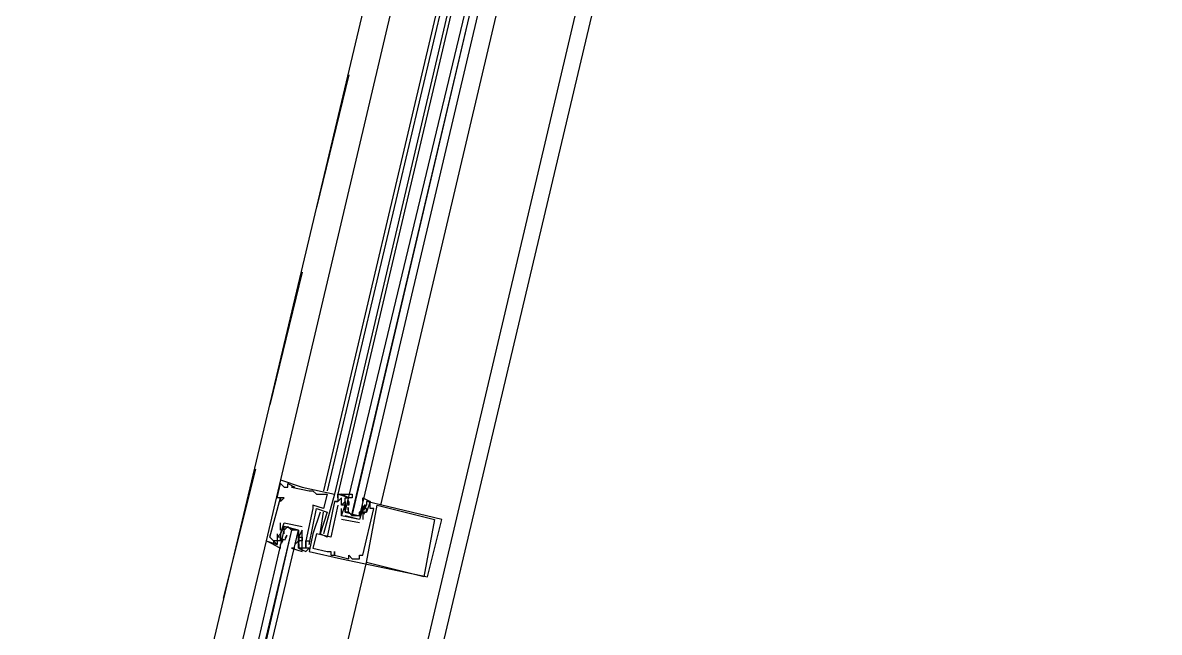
# Model space of a CAD drawing. Header units: feet. Extents: x -84 to 198, y -22 to 181.
# Drawn here: x 116.413 to 120.644, y 63.238 to 65.505 of the extents above; entities that cross this region are included whole.
import ezdxf

# ---------------------------------------------------------------- set-up
doc = ezdxf.new("R2010")
doc.units = ezdxf.units.FT
doc.layers.add('A-LINEA', color=7, linetype='CONTINUOUS')

msp = doc.modelspace()

# ---------------------------------------------------------------- linework, layer by layer
at = {"layer": 'A-LINEA'}
for p, q in [((124.44, 90.4978), (117.1467, 59.6844)), ((116.4133, 60.2044), (118.08, 67.2311)), ((117.1733, 60.0311), (118.8267, 67.0444)), ((118.08, 66.8044), (117.3733, 63.8044)), ((118.24, 66.7644), (117.5333, 63.7644)), ((118.2533, 66.7511), (117.5467, 63.7644)), ((118.28, 66.7511), (117.5733, 63.7511)), ((118.2933, 66.7511), (117.5867, 63.7511)), ((117.7467, 63.7111), (118.4533, 66.7111)), ((117.6267, 65.3111), (117.5067, 64.8178)), ((117.4533, 64.5778), (117.3333, 64.0844)), ((117.28, 63.8444), (117.16, 63.3644)), ((117.3733, 63.8044), (117.3733, 63.8044)), ((117.3733, 63.7911), (117.3733, 63.7911)), ((117.3867, 63.7778), (117.3867, 63.7778)), ((117.4, 63.7911), (117.4, 63.7911)), ((117.4, 63.7778), (117.4, 63.7778)), ((117.4133, 63.7778), (117.4133, 63.7778)), ((117.4267, 63.7778), (117.4267, 63.7778)), ((117.4533, 63.7778), (117.4533, 63.7778)), ((117.48, 63.7644), (117.48, 63.7644)), ((117.4933, 63.7644), (117.4933, 63.7644)), ((117.36, 63.7378), (117.36, 63.7378)), ((117.3733, 63.7378), (117.3733, 63.7378)), ((117.3733, 63.7244), (117.3733, 63.7244)), ((117.3867, 63.7378), (117.3867, 63.7378)), ((117.5067, 63.7511), (117.5067, 63.7511)), ((117.5467, 63.7511), (117.5467, 63.7511)), ((117.5733, 63.7511), (117.5733, 63.7511)), ((117.5733, 63.7244), (117.5733, 63.7244)), ((117.5733, 63.7244), (117.5733, 63.7244)), ((117.5867, 63.7511), (117.5867, 63.7511)), ((117.5867, 63.7511), (117.5867, 63.7511)), ((117.5867, 63.7511), (117.5867, 63.7511)), ((117.5867, 63.7511), (117.5867, 63.7511)), ((117.5867, 63.7511), (117.5867, 63.7511)), ((117.5867, 63.7378), (117.5867, 63.7378)), ((117.5867, 63.7378), (117.5867, 63.7378)), ((117.5867, 63.7244), (117.5867, 63.7244)), ((117.5867, 63.7244), (117.5867, 63.7244)), ((117.5867, 63.7244), (117.5867, 63.7244)), ((117.6, 63.7378), (117.6, 63.7378)), ((117.6133, 63.7378), (117.6133, 63.7378)), ((117.6133, 63.7244), (117.6133, 63.7244)), ((117.6133, 63.7244), (117.6133, 63.7244)), ((117.6265, 63.7147), (117.6255, 63.7265)), ((117.6259, 63.7094), (117.6256, 63.7277)), ((117.6267, 63.7378), (117.6267, 63.7378)), ((117.6267, 63.7244), (117.6267, 63.7244)), ((117.6267, 63.7244), (117.6267, 63.7111)), ((117.6933, 63.7244), (117.6933, 63.7244)), ((117.7067, 63.7244), (117.7067, 63.7244)), ((117.4933, 63.7111), (117.4933, 63.7111)), ((117.4933, 63.6978), (117.4933, 63.6978)), ((117.5067, 63.6978), (117.5067, 63.6978)), ((117.52, 63.6844), (117.52, 63.6844)), ((117.5333, 63.6978), (117.5333, 63.6978)), ((117.5333, 63.6844), (117.5333, 63.6844)), ((117.5467, 63.6844), (117.5467, 63.6844)), ((117.5867, 63.7111), (117.5867, 63.7111)), ((117.6, 63.7111), (117.6, 63.7111)), ((117.6, 63.7111), (117.6, 63.7111)), ((117.6, 63.6978), (117.6, 63.6978)), ((117.6133, 63.7111), (117.6133, 63.7111)), ((117.6133, 63.7111), (117.6133, 63.7111)), ((117.6258, 63.6822), (117.6252, 63.7026)), ((117.6265, 63.688), (117.6255, 63.6999)), ((117.6267, 63.7111), (117.6267, 63.7111)), ((117.6267, 63.6978), (117.6267, 63.6978)), ((117.6667, 63.7111), (117.6667, 63.7111)), ((117.6667, 63.6844), (117.6667, 63.6844)), ((117.678, 63.6949), (117.6684, 63.6769)), ((117.68, 63.7111), (117.68, 63.7111)), ((117.68, 63.6978), (117.68, 63.7111)), ((117.68, 63.6978), (117.68, 63.6978)), ((117.68, 63.6978), (117.68, 63.6978)), ((117.68, 63.6844), (117.68, 63.6578)), ((117.68, 63.6844), (117.68, 63.6844)), ((117.68, 63.6844), (117.68, 63.6844)), ((117.6903, 63.707), (117.6818, 63.6908)), ((117.6885, 63.7133), (117.6823, 63.7032)), ((117.6885, 63.6867), (117.6823, 63.6765)), ((117.6933, 63.6978), (117.6933, 63.6978)), ((117.6933, 63.6844), (117.6933, 63.6844)), ((117.6933, 63.6844), (117.6933, 63.6844)), ((117.7067, 63.7111), (117.7067, 63.7111)), ((117.7067, 63.6978), (117.7067, 63.6978)), ((117.72, 63.6978), (117.72, 63.6978)), ((117.7333, 63.7111), (117.7333, 63.7111)), ((117.3733, 63.6178), (117.3733, 63.6444)), ((117.3733, 63.6444), (117.3733, 63.6444)), ((117.3867, 63.6444), (117.3867, 63.6444)), ((117.3867, 63.6444), (117.3867, 63.6444)), ((117.6, 63.6711), (117.6, 63.6711)), ((117.6, 63.6711), (117.6, 63.6711)), ((117.6667, 63.6444), (117.6, 63.6578)), ((117.6, 63.6578), (117.6, 63.6578)), ((117.6667, 63.6578), (117.6133, 63.6711)), ((117.64, 63.6711), (117.64, 63.6711)), ((117.6667, 63.6578), (117.6667, 63.6578)), ((117.6667, 63.6578), (117.6667, 63.6578)), ((117.6667, 63.6444), (117.6667, 63.6444)), ((117.68, 63.6578), (117.68, 63.6578)), ((117.9467, 63.6578), (117.9467, 63.6578)), ((117.9733, 63.6578), (117.9733, 63.6578)), ((117.36, 63.6044), (117.36, 63.6044)), ((117.3733, 63.6178), (117.3733, 63.6178)), ((117.3733, 63.6044), (117.3733, 63.6044)), ((117.3733, 63.6044), (117.3733, 63.6044)), ((117.3867, 63.6178), (117.3867, 63.6178)), ((117.3887, 63.5806), (117.3983, 63.5986)), ((117.3915, 63.5889), (117.3977, 63.5991)), ((117.4133, 63.6178), (117.4133, 63.6178)), ((117.44, 63.6044), (117.44, 63.6044)), ((117.4409, 63.5934), (117.4414, 63.573)), ((117.4533, 63.6311), (117.4533, 63.6311)), ((117.4533, 63.6311), (117.4533, 63.6311)), ((117.4533, 63.6178), (117.4533, 63.6178)), ((117.4533, 63.6178), (117.4533, 63.6178)), ((117.4933, 63.6044), (117.4933, 63.6044)), ((117.5067, 63.6044), (117.5067, 63.6044)), ((117.52, 63.6044), (117.52, 63.6044)), ((117.52, 63.6044), (117.52, 63.6044)), ((117.5333, 63.6044), (117.5333, 63.6044)), ((117.32, 63.5778), (117.32, 63.5778)), ((117.3333, 63.5911), (117.3333, 63.5911)), ((117.3467, 63.5778), (117.3467, 63.5778)), ((117.36, 63.5911), (117.36, 63.5911)), ((117.36, 63.5778), (117.36, 63.5778)), ((117.36, 63.5644), (117.36, 63.5644)), ((117.3733, 63.5911), (117.3733, 63.5911)), ((117.3733, 63.5778), (117.3733, 63.5911)), ((117.3733, 63.5778), (117.3733, 63.5778)), ((117.3764, 63.5686), (117.3848, 63.5848)), ((117.3782, 63.5756), (117.3844, 63.5857)), ((117.3867, 63.5911), (117.3867, 63.5911)), ((117.44, 63.5778), (117.4267, 63.5644)), ((117.4267, 63.5778), (117.4267, 63.5778)), ((117.4267, 63.5644), (117.4267, 63.5644)), ((117.44, 63.5911), (117.44, 63.5911)), ((117.44, 63.5778), (117.44, 63.5778)), ((117.44, 63.5511), (117.44, 63.5511)), ((117.4401, 63.5876), (117.4412, 63.5757)), ((117.4401, 63.5742), (117.4412, 63.5623)), ((117.4408, 63.5662), (117.4411, 63.5479)), ((117.4533, 63.5911), (117.4533, 63.5911)), ((117.4533, 63.5911), (117.4533, 63.5911)), ((117.4533, 63.5778), (117.4533, 63.5778)), ((117.4533, 63.5511), (117.4533, 63.5511)), ((117.4667, 63.5778), (117.4667, 63.5778)), ((117.4667, 63.5778), (117.4667, 63.5778)), ((117.4667, 63.5511), (117.4667, 63.5511)), ((117.4667, 63.5511), (117.4667, 63.5511)), ((117.48, 63.5778), (117.48, 63.5778)), ((117.48, 63.5644), (117.48, 63.5644)), ((117.48, 63.5511), (117.48, 63.5511)), ((117.4933, 63.5511), (117.4933, 63.5511)), ((117.5467, 63.5911), (117.5467, 63.5911)), ((117.56, 63.5911), (117.56, 63.5911)), ((117.4667, 63.5378), (117.4667, 63.5378)), ((117.48, 63.5378), (117.48, 63.5378)), ((117.5467, 63.5378), (117.5467, 63.5378)), ((117.56, 63.5378), (117.56, 63.5378)), ((117.56, 63.5244), (117.56, 63.5244)), ((117.5733, 63.5378), (117.5733, 63.5378)), ((117.5733, 63.5244), (117.5733, 63.5244)), ((117.5733, 63.5244), (117.5733, 63.5244)), ((117.6, 63.5111), (117.6, 63.5111)), ((117.6267, 63.5244), (117.6267, 63.5244)), ((117.6267, 63.5111), (117.6267, 63.5111)), ((117.64, 63.5111), (117.64, 63.5111)), ((117.6533, 63.5111), (117.6533, 63.5111)), ((117.6667, 63.5244), (117.6667, 63.5244)), ((117.6667, 63.5111), (117.6667, 63.5111)), ((117.68, 63.5244), (117.68, 63.5244)), ((117.6933, 63.4978), (117.6933, 63.4978)), ((117.9067, 63.4444), (117.9067, 63.4444)), ((117.92, 63.4444), (117.92, 63.4444))]:
    msp.add_line(p, q, dxfattribs=at)
for points in [[(118.3867, 66.7244), (117.6667, 63.6711), (117.6533, 63.6711), (117.64, 63.6711), (118.36, 66.7378), (117.64, 63.6844), (117.64, 63.6711), (117.6267, 63.6844), (117.6133, 63.6844), (118.3467, 66.7378)], [(117.3733, 63.8044), (117.32, 63.5778), (117.36, 63.5644)], [(117.3733, 63.8044), (117.4533, 63.7778), (117.5733, 63.7511), (117.5333, 63.6044), (117.5333, 63.6044)], [(117.36, 63.7378), (117.3733, 63.7911), (117.3867, 63.7778), (117.4, 63.7778), (117.4, 63.7911), (117.4267, 63.7778), (117.4133, 63.7778), (117.48, 63.7644), (117.4933, 63.7644), (117.5067, 63.7511), (117.5467, 63.7511), (117.5333, 63.6978), (117.4933, 63.7111), (117.4933, 63.6978), (117.4667, 63.5778), (117.4667, 63.5778), (117.4667, 63.5511), (117.4533, 63.5511), (117.4533, 63.5911), (117.4533, 63.5911), (117.4533, 63.6178), (117.4533, 63.6178)], [(117.36, 63.6044), (117.36, 63.5778), (117.3467, 63.5778), (117.3333, 63.5911), (117.3733, 63.7378), (117.3733, 63.7244), (117.3867, 63.7378), (117.36, 63.7378)], [(117.52, 63.6844), (117.4933, 63.6044), (117.48, 63.5378), (117.6, 63.5111), (117.92, 63.4444), (117.9733, 63.6578), (117.6933, 63.7244)], [(117.5867, 63.7111), (117.56, 63.5911), (117.5067, 63.6044), (117.4933, 63.5511), (117.5467, 63.5378), (117.56, 63.5378), (117.56, 63.5244), (117.5733, 63.5244), (117.5733, 63.5378), (117.5733, 63.5244), (117.6267, 63.5111), (117.6267, 63.5244), (117.64, 63.5111), (117.6533, 63.5111), (117.6667, 63.5111), (117.6667, 63.5244), (117.68, 63.5244), (117.72, 63.6978), (117.7067, 63.6978), (117.7067, 63.7111), (117.7067, 63.7244), (117.6933, 63.6844), (117.6933, 63.6844)], [(117.6133, 63.7378), (117.6267, 63.7378), (117.5867, 63.7511), (117.5867, 63.7378), (117.5867, 63.7511), (117.5867, 63.7378), (117.5867, 63.7244), (117.5733, 63.7244), (117.5867, 63.7244), (117.5733, 63.7244), (117.5467, 63.5911), (117.52, 63.6044), (117.5333, 63.6844)], [(117.5867, 63.7511), (117.6, 63.7511), (117.6, 63.7511)], [(117.5867, 63.7511), (117.6, 63.7511), (117.6, 63.7511)], [(117.5867, 63.7511), (117.6, 63.7511), (117.6, 63.7511)], [(117.6, 63.7111), (117.6, 63.7111), (117.6, 63.7378), (117.5867, 63.7244), (117.5867, 63.7244)], [(117.6133, 63.6844), (117.6133, 63.6978), (117.6133, 63.7111), (117.6133, 63.7244), (117.6133, 63.7378), (117.6267, 63.7378), (117.6, 63.7511), (117.6133, 63.7511), (117.64, 63.7511), (117.64, 63.7378), (117.6267, 63.7378)], [(117.68, 63.6978), (117.6667, 63.6578), (117.6, 63.6711), (117.6133, 63.7111), (117.6, 63.7111), (117.6133, 63.7244), (117.6133, 63.7111), (117.6133, 63.7244)], [(117.68, 63.7244), (117.68, 63.7378), (117.7067, 63.7244), (117.6933, 63.7244), (117.6933, 63.7111), (117.68, 63.6978), (117.68, 63.6844), (117.6667, 63.6711)], [(117.44, 63.5511), (117.4667, 63.5378), (117.48, 63.5511), (117.4667, 63.5511), (117.4667, 63.5778), (117.48, 63.5778), (117.48, 63.5644), (117.5067, 63.6978), (117.5467, 63.6844), (117.52, 63.6044)], [(117.6, 63.6711), (117.6, 63.6711), (117.6, 63.6978)], [(117.6133, 63.7111), (117.6133, 63.6978), (117.6133, 63.6844), (117.6667, 63.6711), (117.6667, 63.6844), (117.68, 63.6978)], [(117.68, 63.6978), (117.68, 63.6844), (117.6933, 63.6844), (117.6933, 63.6978), (117.68, 63.6978), (117.68, 63.7111), (117.68, 63.7111)], [(117.9467, 63.6578), (117.9067, 63.4444), (117.6933, 63.4978), (117.7333, 63.7111), (117.9467, 63.6578)], [(117.3733, 63.5911), (117.36, 63.5911), (117.3733, 63.6044), (117.3867, 63.6444), (117.4533, 63.6311)], [(117.3867, 63.6444), (117.3867, 63.6444), (117.4533, 63.6311)], [(117, 61.9511), (117.3867, 63.6178), (117.4, 63.6311), (117.4133, 63.6178), (117.0133, 61.9378)], [(117.04, 61.9378), (117.44, 63.6178), (117.4267, 63.6178), (117.4133, 63.6178), (117.0267, 61.9378)], [(117.4267, 63.5511), (117.4133, 63.5511), (117.4533, 63.5378), (117.4533, 63.5511), (117.44, 63.5511), (117.44, 63.5644), (117.44, 63.5778), (117.44, 63.5911), (117.44, 63.6178), (117.3867, 63.6311), (117.3733, 63.6044), (117.3733, 63.5911), (117.3733, 63.5778), (117.36, 63.5778), (117.36, 63.5644), (117.3467, 63.5778), (117.3467, 63.5644), (117.3733, 63.5511), (117.3733, 63.5644)], [(117.3867, 63.6044), (117.3867, 63.6178), (117.3867, 63.6311), (117.44, 63.6178), (117.44, 63.6044), (117.44, 63.5911)], [(117.4533, 63.6178), (117.44, 63.5911), (117.4533, 63.5911), (117.4533, 63.5778), (117.44, 63.5778)], [(117.3467, 63.5778), (117.3467, 63.5644), (117.32, 63.5778), (116.9333, 61.9644)], [(117.3467, 63.5778), (117.3467, 63.5644), (117.32, 63.5778)], [(117.3467, 63.5778), (117.3467, 63.5644), (117.32, 63.5778)], [(116.8933, 60.0978), (117.3067, 61.8711), (117.6933, 63.4978)]]:
    msp.add_lwpolyline(points, dxfattribs=at)

doc.saveas('drawing.dxf')
